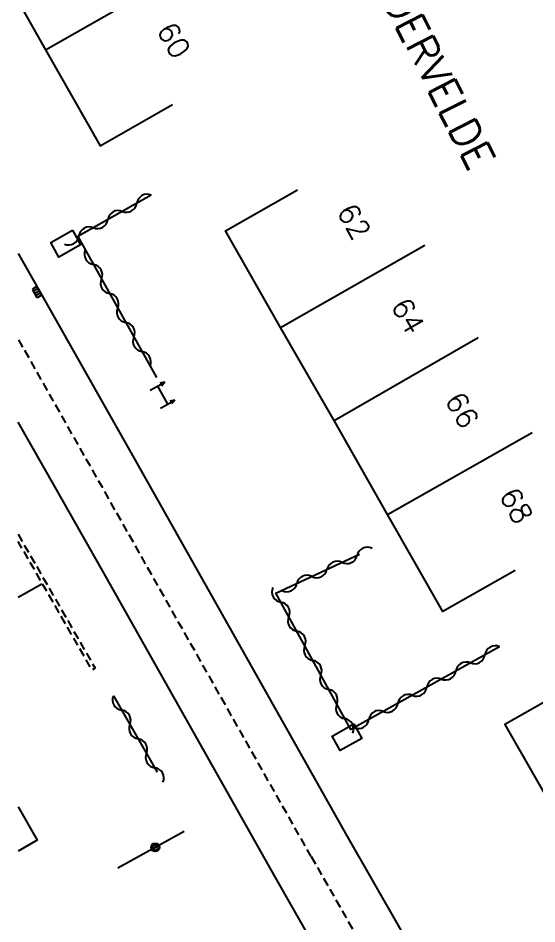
# Model space of a CAD drawing. Header units: millimetres. Extents: x 138000 to 139000, y 124000 to 124998.
# Drawn here: x 138000 to 138031.2, y 124641.1 to 124695.6 of the extents above; entities that cross this region are included whole.
import ezdxf
from ezdxf.enums import TextEntityAlignment as Align

# ---------------------------------------------------------------- set-up
doc = ezdxf.new("R2010")
doc.units = ezdxf.units.MM
doc.linetypes.add('DASHED', pattern=[0.75, 0.5, -0.25])
doc.layers.get('0').update_dxf_attribs({"linetype": 'CONTINUOUS'})
for name, color, linetype in [('W0001', 6, 'DASHED'), ('W0008', 7, 'CONTINUOUS'), ('W0100', 7, 'CONTINUOUS'), ('W0105', 7, 'CONTINUOUS'), ('W0112', 1, 'DASHED'), ('W0310', 3, 'CONTINUOUS'), ('W0322', 7, 'CONTINUOUS'), ('W0400', 7, 'CONTINUOUS'), ('W0989', 7, 'CONTINUOUS'), ('W0991', 7, 'CONTINUOUS'), ('W1102', 7, 'CONTINUOUS'), ('W1471', 7, 'CONTINUOUS')]:
    doc.layers.add(name, color=color, linetype=linetype)
doc.styles.get("Standard").update_dxf_attribs({"font": 'romans.shx', "width": 0.85})

# ---------------------------------------------------------------- blocks, each defined once
blk = doc.blocks.new('T400')
for p, q in [((-0.15, 0.3), (0.15, 0.3)), ((-0.15, -0.25), (-0.15, 0.3)), ((-0.15, 0.15), (0.15, 0.15)), ((-0.15, 0), (0.15, 0)), ((0.15, 0.3), (0.15, -0.25)), ((-0.15, -0.15), (0.15, -0.15)), ((-0.15, -0.25), (-0.15, -0.3)), ((-0.15, -0.3), (0.15, -0.3)), ((0.15, -0.3), (0.15, -0.25))]:
    blk.add_line(p, q)
blk = doc.blocks.new('T1471')
at = {"color": 0, "linetype": 'Continuous', "flags": 128}
blk.add_lwpolyline([(-0.75, -0.5), (-0.75, 0.5), (0.75, 0.5), (0.75, -0.5), (-0.75, -0.5)], dxfattribs=at)
blk = doc.blocks.new('t105o')
for p, q in [((-0.5, 0), (0.5, 0)), ((0.5, 0), (0.2, 0.1)), ((0.5, 0), (0.2, -0.1))]:
    blk.add_line(p, q)
blk = doc.blocks.new('t310o')
at = {"color": 0, "linetype": 'Continuous'}
for centre, start, end in [((-0.5, 0.375), 216.8699, 323.1304), ((0.5, -0.375), 36.8699, 143.1303)]:
    blk.add_arc(centre, 0.625, start, end, dxfattribs=at)
blk = doc.blocks.new('t322o')
at = {"color": 0, "linetype": 'Continuous'}
for radius in [0.25, 0.15]:
    blk.add_circle((0, 0), radius, dxfattribs=at)

msp = doc.modelspace()

# ---------------------------------------------------------------- linework, layer by layer
at = {"layer": 'W0001', "flags": 128}
msp.add_lwpolyline([(138017.639, 124645.116), (138000, 124676.311)], dxfattribs=at)
at = {"layer": 'W0001'}
msp.add_lwpolyline([(138017.639, 124645.116), (138033, 124618.21), (138040.605, 124604.903), (138063.319, 124565.195)], dxfattribs=at)
at = {"layer": 'W0008'}
for points in [[(138019.79, 124646.379), (138035.14, 124619.524), (138048.258, 124596.556), (138060.261, 124575.595), (138061.113, 124574.226), (138062.751, 124571.995), (138065.926, 124570.67), (138069.224, 124571.499), (138093.921, 124585.749), (138104.812, 124592.021), (138138.07, 124611.165), (138140.959, 124613.372), (138142.684, 124615.438), (138143.238, 124617.481), (138142.789, 124619.498), (138141.761, 124621.273), (138125.123, 124649.122), (138114.243, 124667.291), (138105.502, 124681.994)], [(138002.177, 124532.938), (138017.797, 124541.914), (138054.454, 124563.075), (138056.482, 124564.621), (138057.58, 124566.48), (138057.625, 124569.432), (138056.929, 124571.206), (138056.313, 124572.338), (138038.43, 124603.661), (138030.861, 124616.894), (138015.487, 124643.854)]]:
    msp.add_lwpolyline(points, dxfattribs=at)
at = {"layer": 'W0008', "flags": 128}
for points in [[(138000, 124681.43), (138001.345, 124679.059), (138006.97, 124669.125), (138019.79, 124646.379)], [(138015.487, 124643.854), (138005.106, 124662.297), (138002.226, 124667.364), (138000, 124671.269)]]:
    msp.add_lwpolyline(points, dxfattribs=at)
at = {"layer": 'W0100', "flags": 128}
for points in [[(138000, 124696.602), (138001.639, 124693.699), (138004.936, 124687.916), (138009.28, 124690.392)], [(138029.903, 124662.341), (138025.555, 124659.871), (138022.236, 124665.714), (138019.019, 124671.385), (138015.795, 124676.983), (138012.48, 124682.789), (138016.822, 124685.269)], [(138008.395, 124673.44), (138008.998, 124672.366)], [(138000, 124648.119), (138001.153, 124646.107), (138000, 124645.446)]]:
    msp.add_lwpolyline(points, dxfattribs=at)
at = {"layer": 'W0100'}
msp.add_lwpolyline([(138033.642, 124655.542), (138029.298, 124653.066), (138032.609, 124647.257), (138035.948, 124641.392), (138039.045, 124635.963), (138042.393, 124630.145), (138046.727, 124632.64)], dxfattribs=at)
at = {"layer": 'W0112', "flags": 128}
msp.add_lwpolyline([(138000, 124664.53), (138004.637, 124656.455), (138004.451, 124656.348), (138000, 124664.1)], dxfattribs=at)
at = {"layer": 'W0310', "flags": 128}
for points in [[(138008.012, 124684.946), (138003.593, 124682.45), (138008.32, 124673.966)], [(138028.962, 124657.757), (138020.018, 124652.763), (138015.514, 124660.977), (138020.543, 124663.323)], [(138005.731, 124654.808), (138008.371, 124650.209)]]:
    msp.add_lwpolyline(points, dxfattribs=at)
at = {"layer": 'W0322', "flags": 128}
for points in [[(138001.431, 124661.516), (138000, 124660.719)], [(138010.001, 124646.639), (138006.01, 124644.424)]]:
    msp.add_lwpolyline(points, dxfattribs=at)
at = {"layer": 'W1102', "flags": 128}
for points in [[(138001.639, 124693.699), (138010.326, 124698.652)], [(138015.795, 124676.983), (138024.479, 124681.942)], [(138019.019, 124671.385), (138027.685, 124676.375)], [(138022.236, 124665.714), (138030.931, 124670.654)]]:
    msp.add_lwpolyline(points, dxfattribs=at)

# ---------------------------------------------------------------- block references
at = {"layer": 'W0105'}
for p, rotation in [((138008.395, 124673.44), 28.26979916302369), ((138008.998, 124672.366), 28.34608451383752)]:
    msp.add_blockref('t105o', p, dxfattribs=dict(at, rotation=rotation))
at = {"layer": 'W0310'}
for p, rotation in [((138007.142, 124684.454), 209.4631277323638), ((138005.4, 124683.471), 209.4631277323638), ((138003.659, 124682.487), 209.4631277323638), ((138004.53, 124680.769), 299.1259530748473), ((138005.503, 124679.022), 299.1259530748473), ((138006.477, 124677.275), 299.1259530748473), ((138007.45, 124675.527), 299.1259530748473), ((138020.398, 124663.255), 25.00038077660198), ((138018.585, 124662.409), 25.00038077660198), ((138016.773, 124661.564), 25.00038077660198), ((138015.808, 124660.441), 118.7366179100047), ((138016.77, 124658.687), 118.7366179100047), ((138017.731, 124656.934), 118.7366179100047), ((138028.089, 124657.269), 209.1798383431398), ((138026.342, 124656.294), 209.1798383431398), ((138018.693, 124655.18), 118.7366179100047), ((138024.596, 124655.319), 209.1798383431398), ((138006.228, 124653.941), 299.8623423707432), ((138022.85, 124654.344), 209.1798383431398), ((138019.655, 124653.426), 118.7366179100047), ((138021.104, 124653.369), 209.1798383431398), ((138007.224, 124652.206), 299.8623423707432), ((138008.22, 124650.472), 299.8623423707432)]:
    msp.add_blockref('t310o', p, dxfattribs=dict(at, rotation=rotation))
at = {"layer": 'W0322', "rotation": 209.0224445193609}
msp.add_blockref('t322o', (138008.252, 124645.668), dxfattribs=at)
at = {"layer": 'W0400', "rotation": 209.5674637222576}
msp.add_blockref('T400', (138001.135, 124679.101), dxfattribs=at)
at = {"layer": 'W1471'}
for p, rotation in [((138002.862, 124682.023), 209.5674637197977), ((138019.793, 124652.302), 209.404730229977)]:
    msp.add_blockref('T1471', p, dxfattribs=dict(at, rotation=rotation))

# ---------------------------------------------------------------- texts
at = {"layer": 'W0989'}
msp.add_text('CITE VANDERVELDE', height=1.75, rotation=296.9659, dxfattribs=at).set_placement((138022.984, 124696.502), align=Align.MIDDLE)
at = {"layer": 'W0991'}
for s, rotation, p in [('60', 299.6874, (138009.369, 124694.275)), ('62', 299.728, (138020.216, 124683.358)), ('64', 299.9357, (138023.474, 124677.677)), ('66', 299.5655, (138026.716, 124672.004)), ('68', 299.5997, (138029.982, 124666.251))]:
    msp.add_text(s, height=1.25, rotation=rotation, dxfattribs=at).set_placement(p, align=Align.MIDDLE)

doc.saveas('drawing.dxf')
